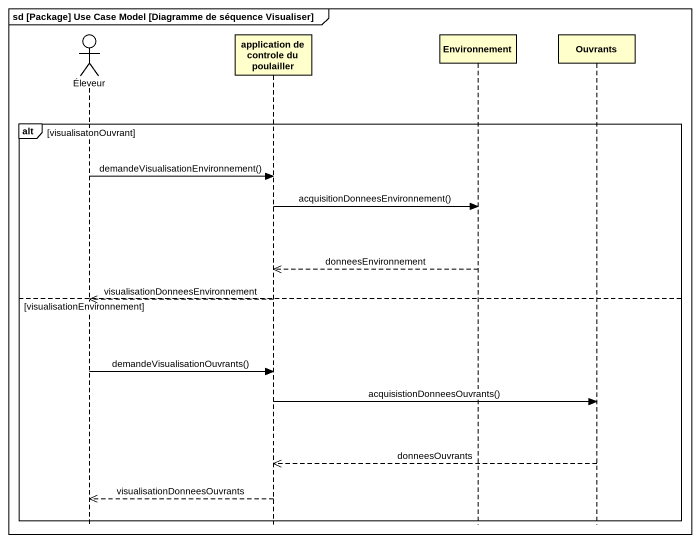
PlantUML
@startuml
mainframe sd [Package] Use Case Model [Diagramme de séquence Visualiser]
hide footbox
actor Éleveur
participant "application de controle du poulailler" as application_de_controle_du
participant Environnement
participant Ouvrants

alt visualisatonOuvrant
  Éleveur -> application_de_controle_du : demandeVisualisationEnvironnement()
  application_de_controle_du -> Environnement : acquisitionDonneesEnvironnement()
  Environnement -->> application_de_controle_du : donneesEnvironnement
else visualisationEnvironnement
  application_de_controle_du -->> Éleveur : visualisationDonneesEnvironnement
  Éleveur -> application_de_controle_du : demandeVisualisationOuvrants()
  application_de_controle_du -> Ouvrants : acquisistionDonneesOuvrants()
  Ouvrants -->> application_de_controle_du : donneesOuvrants
  application_de_controle_du -->> Éleveur : visualisationDonneesOuvrants
end
@enduml
